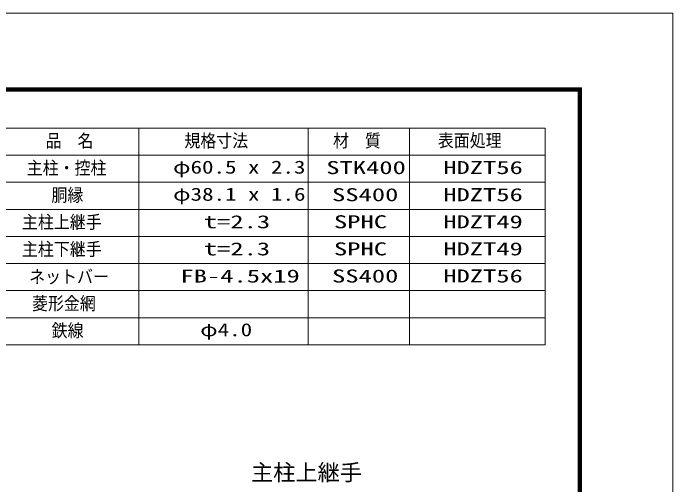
# Model space of a CAD drawing. Units: millimetres, scale not verified. Extents: x -21137 to 21137, y -15758 to 15759.
# Drawn here: x -1785 to 4063, y -2114 to 2062 of the extents above; entities that cross this region are included whole.
import ezdxf
from ezdxf.enums import TextEntityAlignment as Align

# ---------------------------------------------------------------- set-up
doc = ezdxf.new("R2010")
doc.units = ezdxf.units.MM
doc.header["$LTSCALE"] = 60
for name, color, linetype, lineweight in [('0-0_D-TTL', 7, 'Continuous', 9), ('0-7_D-MTR-FRAM', 7, 'Continuous', 9), ('0-9_D-STR-TXT', 7, 'Continuous', 9)]:
    doc.layers.add(name, color=color, linetype=linetype, lineweight=lineweight)
doc.layers.add('0-6_D-MTR-TXT', color=7, linetype='Continuous')
doc.styles.add('ＭＳ ゴシック', font='')
doc.styles.get('ＭＳ ゴシック').set_extended_font_data('MS Gothic')

msp = doc.modelspace()

# ---------------------------------------------------------------- linework, layer by layer
at = {"layer": '0-0_D-TTL', "color": 2}
msp.add_lwpolyline([(-21137.34, 2061.91), (4062.66, 2061.91), (4062.66, -15758.09), (-21137.34, -15758.09)], close=True, dxfattribs=at)
at = {"layer": '0-0_D-TTL'}
for points in [[(-20327.34, 1401.91), (3252.66, 1401.91), (3252.66, -15098.09), (-20327.34, -15098.09)], [(-20319.84, 1394.41), (3245.16, 1394.41), (3245.16, -15090.59), (-20319.84, -15090.59)], [(-20312.34, 1386.91), (3237.66, 1386.91), (3237.66, -15083.09), (-20312.34, -15083.09)], [(-20304.84, 1379.41), (3230.16, 1379.41), (3230.16, -15075.59), (-20304.84, -15075.59)], [(-20297.34, 1371.91), (3222.66, 1371.91), (3222.66, -15068.09), (-20297.34, -15068.09)]]:
    msp.add_lwpolyline(points, close=True, dxfattribs=at)
at = {"layer": '0-7_D-MTR-FRAM'}
for p, q in [((-2320.16, 1045.06), (2929.84, 1045.06)), ((-670.16, 1045.06), (-670.16, -874.94)), ((829.84, 1045.06), (829.84, -874.94)), ((1729.84, 1045.06), (1729.84, -874.94)), ((2929.84, 1045.06), (2929.84, -874.94)), ((-2320.16, 805.06), (2929.84, 805.06)), ((-2320.16, 565.06), (2929.84, 565.06)), ((-2320.16, 325.06), (2929.84, 325.06)), ((-2320.16, 85.06), (2929.84, 85.06)), ((-2320.16, -154.94), (2929.84, -154.94)), ((-2320.16, -394.94), (2929.84, -394.94)), ((-2320.16, -634.94), (2929.84, -634.94)), ((-2320.16, -874.94), (2929.84, -874.94))]:
    msp.add_line(p, q, dxfattribs=at)

# ---------------------------------------------------------------- texts
at = {"layer": '0-6_D-MTR-TXT', "style": 'ＭＳ ゴシック'}
for s, width, p in [('品\u3000名', 0.9, (-1497.14, 840.16)), ('規格寸法', 0.9, (-267.08, 840.88)), ('材\u3000質', 0.9, (1050.16, 841.48)), ('表面処理', 0.9, (1979.86, 842.86)), ('主柱・控柱', 0.9, (-1664.78, 599.86)), ('φ60.5 x 2.3', 1.3, (-367.52, 606.64)), ('STK400', 1.5, (990.82, 602.56)), ('HDZT56', 1.5, (2027.92, 602.86)), ('胴縁', 0.9, (-1445.72, 359.86)), ('φ38.1 x 1.6', 1.3, (-367.16, 366.64)), ('SS400', 1.5, (1041.94, 362.56)), ('HDZT56', 1.5, (2027.92, 362.86)), ('主柱上継手', 0.9, (-1707.38, 120.16)), ('t=2.3', 1.5, (-94.94, 122.86)), ('SPHC', 1.5, (1059.04, 122.86)), ('HDZT49', 1.5, (2027.92, 122.86)), ('主柱下継手', 0.9, (-1707.38, -119.84)), ('t=2.3', 1.5, (-94.94, -117.14)), ('SPHC', 1.5, (1059.04, -117.14)), ('HDZT49', 1.5, (2027.92, -117.14)), ('ネットバー', 0.9, (-1643.36, -362.9)), ('FB-4.5x19', 1.5, (-301.82, -357.44)), ('SS400', 1.5, (1041.94, -357.44)), ('HDZT56', 1.5, (2027.92, -357.14)), ('菱形金網', 0.9, (-1618.1, -599.84)), ('鉄線', 0.9, (-1443.98, -840.2)), ('φ4.0', 1.3, (-126.98, -833.36))]:
    msp.add_text(s, height=115.2, dxfattribs=dict(at, width=width)).set_placement(p, align=Align.BOTTOM_LEFT)
at = {"layer": '0-9_D-STR-TXT', "style": 'ＭＳ ゴシック'}
msp.add_text('主柱上継手', height=144.3, dxfattribs=at).set_placement((323.14, -2120.06), align=Align.BOTTOM_LEFT)

doc.saveas('drawing.dxf')
